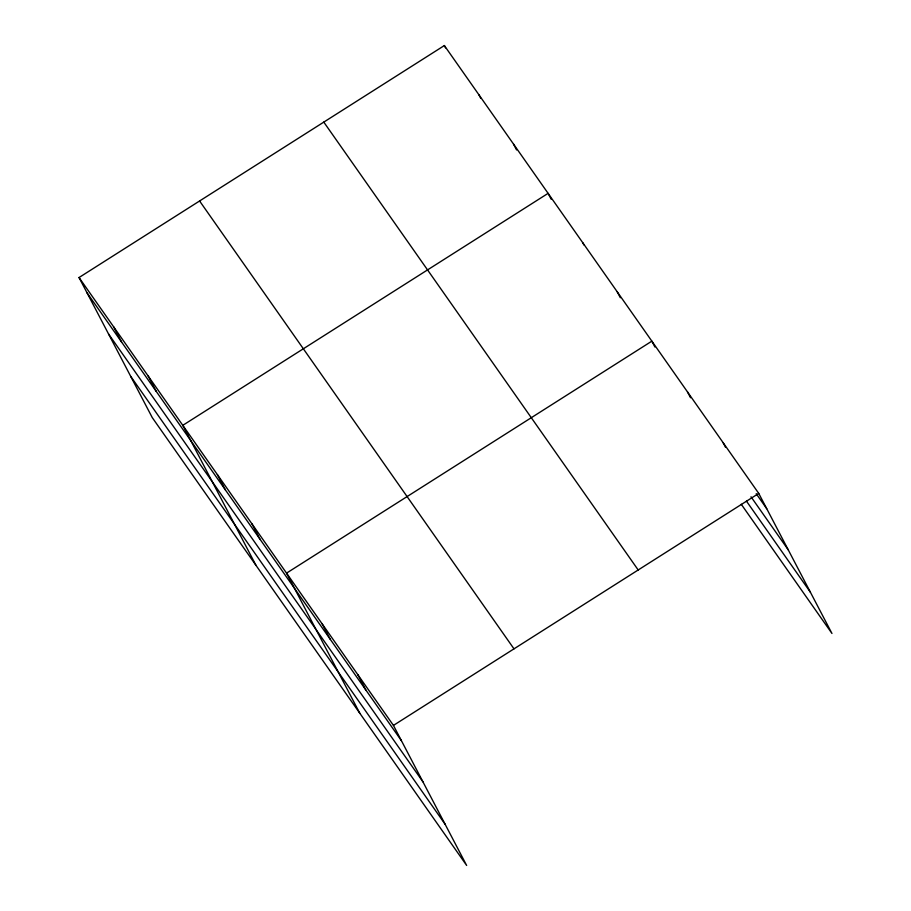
<?xml version="1.0" encoding="UTF-8"?>
<svg xmlns="http://www.w3.org/2000/svg" width="911" height="911" viewBox="0 0 911 911"><rect width="100%" height="100%" fill="white"/><g stroke="black" fill="none" stroke-linecap="round" stroke-linejoin="round"><path stroke-width="1.37" d="M79.041 277.536L393.438 725.407L466.648 865.45L152.251 417.58L79.041 277.536L444.352 45.55L758.749 493.42L831.959 633.464L741.258 504.261M393.438 725.407L758.749 493.42M756.198 493.682L766.72 508.68M751.006 496.791L788.254 549.857M746.462 501.152L810.437 592.287M323.792 122.108L638.19 569.979M199.589 200.978L513.986 648.848M87.012 292.795L401.409 740.666M108.546 333.973L422.943 781.843M130.728 376.402L445.126 824.273M723.118 442.666L725.566 447.358M687.486 391.901L690.549 397.765M654.918 347.011L651.855 341.147L286.544 573.133L359.754 713.176M617.271 291.873L620.334 297.749M582.687 242.611L583.917 244.957M551.166 199.213L548.103 193.348L182.792 425.335L256.002 565.378M513.519 144.086L516.583 149.951M478.935 94.812L480.769 98.331M444.352 45.55L445.581 47.896M357.807 674.641L365.778 689.9M322.175 623.887L330.146 639.146M251.96 523.859L259.931 539.118M217.376 474.597L225.347 489.856M148.208 376.061L156.18 391.32M113.624 326.798L121.596 342.058"/></g></svg>
